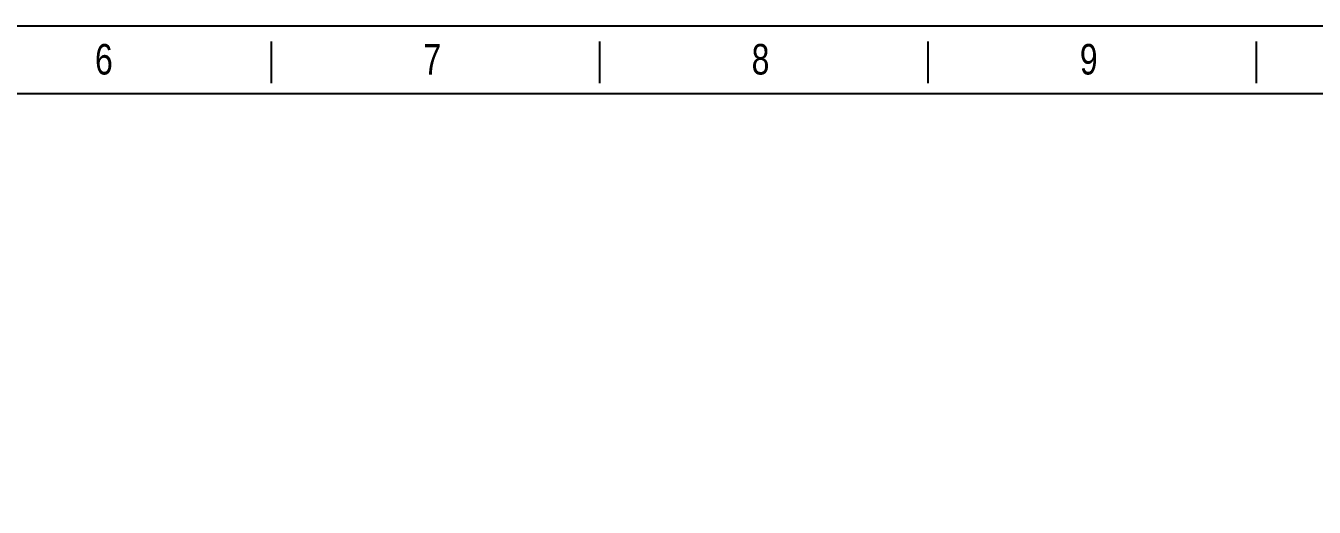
# Model space of a CAD drawing. Header units: millimetres. Extents: x 9226 to 36041, y 16031 to 21779.
# Drawn here: x 17437 to 18538, y 17936 to 18348 of the extents above; entities that cross this region are included whole.
import ezdxf

# ---------------------------------------------------------------- set-up
doc = ezdxf.new("R2010")
doc.units = ezdxf.units.MM
doc.styles.add('CKSTANDARD', font='arial.ttf')
doc.styles.add('Roamns', font='romans.shx')

# ---------------------------------------------------------------- blocks, each defined once
blk = doc.blocks.new('standard template')
for p, q in [((18933, 30728), (18933, 30325)), ((22104, 30728), (22104, 30325)), ((25276, 30728), (25276, 30325)), ((28448, 30728), (28448, 30325))]:
    blk.add_line(p, q)
blk.add_lwpolyline([(37963, 4700), (-97, 4700), (-97, 30879), (37963, 30879)], close=True)
at = {"color": 7}
blk.add_lwpolyline([(456, 6674), (456, 5964), (456, 5254), (456, 30226), (37409, 30226), (37409, 5254)], dxfattribs=at)
at = {"style": 'CKSTANDARD', "width": 0.75}
for s, p in [('6', (17231, 30408)), ('7', (20403, 30408)), ('8', (23575, 30408)), ('9', (26746, 30408))]:
    blk.add_text(s, height=295, dxfattribs=at).set_placement(p)
at = {"style": 'Roamns'}
for tag, p in [('PAGE_NAME', (27466, 7594)), ('PROJECT_NAME', (27466, 6884)), ('DRAWN_NAME', (27466, 6174)), ('VERSION', (34241, 6174)), ('SELECT_DATA', (27466, 5464)), ('PAGE_NUMBER', (34241, 5464))]:
    blk.add_attdef(tag, p, '', height=285, dxfattribs=at)

msp = doc.modelspace()

# ---------------------------------------------------------------- block references
at = {"lineweight": -3, "transparency": 33554595, "xscale": 0.0885002660397285, "yscale": 0.0885002660397285, "zscale": 0.0885002660397285}
msp.add_blockref('standard template', (15971.081, 15614.71), dxfattribs=at)

doc.saveas('drawing.dxf')
